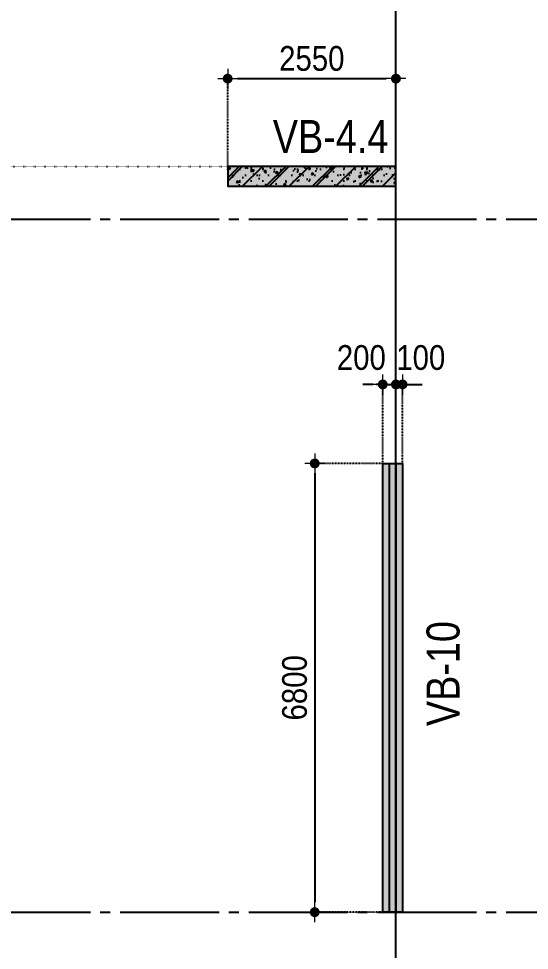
# Model space of a CAD drawing. Header units: millimetres. Extents: x -3973692 to -2843767, y 592734 to 838475.
# Drawn here: x -2866913 to -2859173, y 683253 to 697371 of the extents above; entities that cross this region are included whole.
import ezdxf
from ezdxf.enums import TextEntityAlignment as Align

# ---------------------------------------------------------------- set-up
doc = ezdxf.new("R2010")
doc.units = ezdxf.units.MM
doc.header["$MEASUREMENT"] = 0
doc.header["$PDMODE"] = 3
doc.header["$PDSIZE"] = -20
for name, pattern in [('CHG_XX_Luoi truc-Block B$0$MB_Luoi truc-150-TWB$0$Center101', [13, 10, -1, 1, -1]), ('DIVIDE2', [15.87499999999999, 6.349999999999998, -3.174999999999998, 0, -3.174999999999998, 0, -3.174999999999998]), ('DOT2', [0.125, 0, -0.125]), ('HIDDEN5', [2.8375, 1.25, -1.5875])]:
    doc.linetypes.add(name, pattern=pattern)
doc.layers.get('0').update_dxf_attribs({"lineweight": 9})
doc.layers.get('Defpoints').update_dxf_attribs({"color": 10, "lineweight": 0})
for name, color, linetype, lineweight in [("'S_General_Dim_1", 1, 'Continuous', 18), ("'S_General_Divide_3 Intermediate", 3, 'DIVIDE2', 40), ('CHG_XX_Cot_Block B-T8-15$0$DBAO', 3, 'Continuous', 13), ('TEXT', 7, 'Continuous', 15)]:
    doc.layers.add(name, color=color, linetype=linetype, lineweight=lineweight)
for name, color, linetype in [('CHG_XX_Cot_Block B-T8-15$0$mb_cot tang 14-17 twb$0$Concrete Hatch', 218, 'Continuous'), ('CHG_XX_Cot_Block B-T8-15$0$mb_cot tang 14-17 twb$0$Concrete Line', 6, 'Continuous'), ('CHG_XX_Cot_Block B-T8-15$0$mb_cot tang 14-17 twb$0$Concrete Solid', 216, 'Continuous'), ('CHG_XX_Luoi truc-Block B$0$MB_Luoi truc-150-TWB$0$Grid', 34, 'Continuous'), ('CHG_XX_Luoi truc-Block B$0$MB_Luoi truc-150-TWB$0$Grid Line', 251, 'CHG_XX_Luoi truc-Block B$0$MB_Luoi truc-150-TWB$0$Center101'), ('dim', 1, 'Continuous')]:
    doc.layers.add(name, color=color, linetype=linetype)
doc.styles.add('arial', font='arial.ttf', dxfattribs={"width": 0.85})
doc.styles.add('CHG_XX_Luoi truc-Block B$0$MB_Luoi truc-150-TWB$0$Grid A-F$0$VNI-HelveCB', font='')
doc.styles.add('TTP-HelCon', font='')
doc.styles.get('CHG_XX_Luoi truc-Block B$0$MB_Luoi truc-150-TWB$0$Grid A-F$0$VNI-HelveCB').set_extended_font_data('VNI-Helve-Condense', bold=True)
doc.styles.get('TTP-HelCon').set_extended_font_data('VNI-Helve-Condense')
doc.dimstyles.new('150', dxfattribs={"dimscale": 150, "dimtxt": 2.5, "dimasz": 1, "dimexe": 0, "dimexo": 0, "dimgap": 0.75, "dimtad": 1, "dimdec": 0, "dimzin": 9, "dimdsep": 46, "dimtxsty": 'arial', "dimblk1": 'DIMDOT', "dimblk2": 'DIMDOT', "dimsah": 1, "dimcen": 2, "dimdle": 3, "dimclre": 8, "dimclrt": 2, "dimadec": 0, "dimazin": 0, "dimtfac": 1, "dimtdec": 0, "dimtix": 1, "dimtmove": 2, "dimatfit": 3, "dimldrblk": 'DIMPIJL', "dimfxl": 1, "dimtvp": 1.8, "dimtolj": 1, "dimtzin": 0, "dimarcsym": 0})

# ---------------------------------------------------------------- blocks, each defined once
blk = doc.blocks.new('*U3043')
at = {"layer": 'CHG_XX_Luoi truc-Block B$0$MB_Luoi truc-150-TWB$0$Grid Line'}
blk.add_line((0, 0), (0, 189), dxfattribs=at)
at = {"layer": 'CHG_XX_Luoi truc-Block B$0$MB_Luoi truc-150-TWB$0$Grid', "lineweight": -2, "style": 'CHG_XX_Luoi truc-Block B$0$MB_Luoi truc-150-TWB$0$Grid A-F$0$VNI-HelveCB'}
for tag, p in [('GRIDSUB', (0, 198)), ('GRID', (0, -9))]:
    blk.add_attdef(tag, text='', height=5, dxfattribs=at).set_placement(p, align=Align.MIDDLE)
blk = doc.blocks.new('CHG_XX_Luoi truc-Block B', base_point=(8026088.360705459, 1047448.634998515))
at = {"layer": 'CHG_XX_Luoi truc-Block B$0$MB_Luoi truc-150-TWB$0$Grid Line'}
blk.add_line((8036538.360705458, 1046158.106275256), (8036538.360705458, 1128272.580775458), dxfattribs=at)
at = {"layer": 'CHG_XX_Luoi truc-Block B$0$MB_Luoi truc-150-TWB$0$Grid', "xscale": -150, "yscale": 150, "zscale": 150, "rotation": 270}
for p in [(8022608.235654154, 1057948.634998515), (8022608.235654154, 1047448.634998515)]:
    blk.add_blockref('*U3043', p, dxfattribs=at)
blk = doc.blocks.new('*U3183')
at = {"layer": 'CHG_XX_Cot_Block B-T8-15$0$mb_cot tang 14-17 twb$0$Concrete Hatch'}
h = blk.add_hatch(dxfattribs=at)
h.set_pattern_fill('CONCRETE', color=256, scale=50, style=0, pattern_type=2)
h.set_pattern_definition([(45, (1000, -249.9999999996507), (-176.7766952966369, 176.7766952966369), []), (45, (1000, -199.9999999996507), (-353.5533905932737, 353.5533905932738), []), (49.99999999999999, (1000, -249.9999999996507), (358.6300913003767, -31.37606749129755), [37.5, -412.5]), (355, (1000, -249.9999999996507), (-69.3756668065, 376.0960668500059), [30, -330]), (100.4514, (1029.88584, -252.6146699996507), (289.2546908570108, 344.7197710304768), [31.870095, -350.571056]), (46.18420000000001, (1000, -149.9999999996507), (533.6205243128222, -82.75950716450905), [56.25, -618.75]), (96.6356, (1044.4683725, -156.8966534996507), (467.3313527743517, 487.0589354502209), [47.805144, -525.8565]), (351.1842, (1000, -149.9999999996507), (467.3309725668136, 487.0593004626623), [45, -495]), (21, (1050, -174.9999999996507), (298.4535260592309, -201.3094453326694), [37.5, -412.5]), (326.0000000000001, (1050, -174.9999999996507), (121.6576659607909, 362.5750225234265), [30, -330]), (71.4514, (1074.8711165, -191.7758029996507), (420.111314290745, 161.2652483549762), [31.870095, -350.571056]), (37.50000000000001, (1000, -249.9999999996507), (6.079927658645334, 166.4469269156558), [0, -326, 0, -335, 0, -331.25]), (7.499999999999999, (1000, -249.9999999996507), (131.5347687210743, 197.2058559411801), [0, -191, 0, -318.5, 0, -126.25]), (327.5, (888.5, -249.9999999996507), (266.9112180862045, -11.2774358671899), [0, -125, 0, -390, 0, -517.5]), (317.5, (838.5, -249.9999999996507), (291.5930846711931, 50.05249116615882), [0, -162.5, 0, -259, 0, -367.5]), (0, (1175, -74.9999999996507), (0, 875), [87.5, -787.5]), (0, (1437.5, 100.0000000003493), (0, 875), [87.5, -787.5]), (0, (1262.5, 450.0000000003493), (0, 875), [87.5, -350, 87.5, -350]), (90, (1175, -74.9999999996507), (-875, 5.35782974626967e-14), [87.5, -787.5]), (90, (1262.5, 450.0000000003493), (-875, 5.35782974626967e-14), [87.5, -787.5]), (90, (1525, 100.0000000003493), (-875, 5.35782974626967e-14), [87.5, -787.5]), (90, (1700, 362.5000000003493), (-875, 5.35782974626967e-14), [87.5, -787.5]), (135, (1262.5, -74.9999999996507), (-875.016357447105, 8.881784197001252e-14), [123.76, -1113.7]), (135, (1350, 450.0000000003493), (-875.016357447105, 8.881784197001252e-14), [123.76, -1113.7]), (45, (1437.5, 100.0000000003493), (8.881784197001252e-14, 875.016357447105), [123.76, -247.485, 123.76, -742.455]), (0, (825, -249.9999999996507), (87.5, 87.5), [-175, 0])])
h.paths.add_polyline_path([(-750, 50), (-750, -249.9999999996507), (1800, -249.9999999996508), (1800, 50)])
at = {"layer": 'CHG_XX_Cot_Block B-T8-15$0$mb_cot tang 14-17 twb$0$Concrete Solid'}
blk.add_hatch(color=256, dxfattribs=at).paths.add_polyline_path([(-750, 50), (-750, -249.9999999996507), (1800, -249.9999999996508), (1800, 50)])
at = {"layer": 'CHG_XX_Cot_Block B-T8-15$0$mb_cot tang 14-17 twb$0$Concrete Line'}
blk.add_lwpolyline([(-750, 50), (-750, -249.9999999996507), (1800, -249.9999999996508), (1800, 50)], close=True, dxfattribs=at)
blk = doc.blocks.new('*U3184')
at = {"layer": 'CHG_XX_Cot_Block B-T8-15$0$mb_cot tang 14-17 twb$0$Concrete Hatch'}
h = blk.add_hatch(dxfattribs=at)
h.set_pattern_fill('CONCRETE', color=256, scale=50, style=0, pattern_type=2)
h.set_pattern_definition([(45, (5250, 50.00000000000014), (-176.7766952966369, 176.7766952966369), []), (45, (5250, 100.0000000000001), (-353.5533905932737, 353.5533905932738), []), (49.99999999999999, (5250, 50.00000000000014), (358.6300913003767, -31.37606749129755), [37.5, -412.5]), (355, (5250, 50.00000000000014), (-69.3756668065, 376.0960668500059), [30, -330]), (100.4514, (5279.88584, 47.38533000000015), (289.2546908570108, 344.7197710304768), [31.870095, -350.571056]), (46.18420000000001, (5250, 150.0000000000001), (533.6205243128222, -82.75950716450905), [56.25, -618.75]), (96.6356, (5294.4683725, 143.1033465000001), (467.3313527743517, 487.0589354502209), [47.805144, -525.8565]), (351.1842, (5250, 150.0000000000001), (467.3309725668136, 487.0593004626623), [45, -495]), (21, (5300, 125.0000000000001), (298.4535260592309, -201.3094453326694), [37.5, -412.5]), (326.0000000000001, (5300, 125.0000000000001), (121.6576659607909, 362.5750225234265), [30, -330]), (71.4514, (5324.8711165, 108.2241970000001), (420.111314290745, 161.2652483549762), [31.870095, -350.571056]), (37.50000000000001, (5250, 50.00000000000014), (6.079927658645334, 166.4469269156558), [0, -326, 0, -335, 0, -331.25]), (7.499999999999999, (5250, 50.00000000000014), (131.5347687210743, 197.2058559411801), [0, -191, 0, -318.5, 0, -126.25]), (327.5, (5138.5, 50.00000000000014), (266.9112180862045, -11.2774358671899), [0, -125, 0, -390, 0, -517.5]), (317.5, (5088.5, 50.00000000000014), (291.5930846711931, 50.05249116615882), [0, -162.5, 0, -259, 0, -367.5]), (0, (5425, 225.0000000000001), (0, 875), [87.5, -787.5]), (0, (5687.5, 400.0000000000001), (0, 875), [87.5, -787.5]), (0, (5512.5, 750.0000000000001), (0, 875), [87.5, -350, 87.5, -350]), (90, (5425, 225.0000000000001), (-875, 5.35782974626967e-14), [87.5, -787.5]), (90, (5512.5, 750.0000000000001), (-875, 5.35782974626967e-14), [87.5, -787.5]), (90, (5775, 400.0000000000001), (-875, 5.35782974626967e-14), [87.5, -787.5]), (90, (5950, 662.5000000000001), (-875, 5.35782974626967e-14), [87.5, -787.5]), (135, (5512.5, 225.0000000000001), (-875.016357447105, 8.881784197001252e-14), [123.76, -1113.7]), (135, (5600, 750.0000000000001), (-875.016357447105, 8.881784197001252e-14), [123.76, -1113.7]), (45, (5687.5, 400.0000000000001), (8.881784197001252e-14, 875.016357447105), [123.76, -247.485, 123.76, -742.455]), (0, (5075, 50.00000000000014), (87.5, 87.5), [-175, 0])])
h.paths.add_polyline_path([(-750, 150), (-750, -49.99999999999986), (6050, -49.99999999999997), (6050, 150)])
at = {"layer": 'CHG_XX_Cot_Block B-T8-15$0$mb_cot tang 14-17 twb$0$Concrete Solid'}
blk.add_hatch(color=256, dxfattribs=at).paths.add_polyline_path([(-750, 150), (-750, -49.99999999999986), (6050, -49.99999999999997), (6050, 150)])
at = {"layer": 'CHG_XX_Cot_Block B-T8-15$0$mb_cot tang 14-17 twb$0$Concrete Line'}
blk.add_lwpolyline([(-750, 150), (-750, -49.99999999999986), (6050, -49.99999999999997), (6050, 150)], close=True, dxfattribs=at)
blk = doc.blocks.new('CHG_XX_Cot_Block B-T8-15', base_point=(8026088.360705459, 1047448.634998515))
at = {"layer": 'CHG_XX_Cot_Block B-T8-15$0$DBAO'}
blk.add_blockref('CHG_XX_Luoi truc-Block B', (8026088.360705459, 1047448.634998515), dxfattribs=at)
at = {"layer": 'CHG_XX_Cot_Block B-T8-15$0$mb_cot tang 14-17 twb$0$Concrete Line', "rotation": 180}
blk.add_blockref('*U3183', (8035788.360705458, 1058498.634983152), dxfattribs=at)
at = {"layer": 'CHG_XX_Cot_Block B-T8-15$0$mb_cot tang 14-17 twb$0$Concrete Line', "xscale": -1, "rotation": 270}
for p in [(8036388.360705457, 1048198.634983152), (8036488.360705458, 1048198.634983152)]:
    blk.add_blockref('*U3184', p, dxfattribs=at)
blk = doc.blocks.new('b')
at = {"layer": 'TEXT', "color": 3, "style": 'TTP-HelCon'}
blk.add_text('VB-4.4', height=500, dxfattribs=at).set_placement((-14115.84111466724, -66896.63589465618))
blk.add_text('VB-10', height=500, rotation=90, dxfattribs=at).set_placement((-11286.40719802398, -75580.35934654437))
blk = doc.blocks.new('DIMDOT')
for p, q in [((0, -1), (0, 1)), ((1, 0), (-1, 0))]:
    blk.add_line(p, q)
at = {"const_width": 0.5}
blk.add_lwpolyline([(-0.25, 0, 1), (0.25, 0, 1)], format="xyb", close=True, dxfattribs=at)
blk = doc.blocks.new('*D1133')
at = {"layer": "'S_General_Dim_1", "color": 8, "linetype": 'HIDDEN5', "lineweight": -2, "transparency": 16777216}
for p, q in [((-2863745.198556934, 695081.0114495863), (-2863745.198556934, 696461.2819390866)), ((-2861195.198556934, 695081.0114495863), (-2861195.198556934, 696461.2819390866))]:
    blk.add_line(p, q, dxfattribs=at)
at = {"layer": "'S_General_Dim_1", "color": 0, "lineweight": -2, "transparency": 16777216}
blk.add_line((-2863595.198556934, 696461.2819390866), (-2861345.198556934, 696461.2819390866), dxfattribs=at)
at = {"layer": 'Defpoints', "color": 0, "transparency": 16777216}
for p in [(-2861195.198556934, 696461.2819390866), (-2863745.198556934, 695081.0114495863), (-2861195.198556934, 695081.0114495863)]:
    blk.add_point(p, dxfattribs=at)
at = {"layer": "'S_General_Dim_1", "color": 0, "lineweight": -2, "transparency": 16777216, "xscale": 150, "yscale": 150, "zscale": 150, "rotation": 180}
blk.add_blockref('DIMDOT', (-2863745.198556934, 696461.2819390866), dxfattribs=at)
at = {"layer": "'S_General_Dim_1", "color": 0, "lineweight": -2, "transparency": 16777216, "xscale": 150, "yscale": 150, "zscale": 150}
blk.add_blockref('DIMDOT', (-2861195.198556934, 696461.2819390866), dxfattribs=at)
at = {"layer": "'S_General_Dim_1", "color": 2, "transparency": 16777216, "insert": (-2862470.198556934, 696765.2468094822), "char_height": 375, "attachment_point": 5, "style": 'arial'}
blk.add_mtext('\\A1;2550', dxfattribs=at)
blk = doc.blocks.new('DIMPIJL')
at = {"linetype": 'ByBlock'}
blk.add_solid([(-2.5, 0.4166666666666686), (-2.5, -0.4166666666666686), (0, 0)], dxfattribs=at)
blk = doc.blocks.new('*D1134')
at = {"layer": "'S_General_Dim_1", "color": 8, "linetype": 'HIDDEN5', "lineweight": -2, "transparency": 16777216}
for p, q in [((-2861395.198556935, 690631.0114495864), (-2862426.050856226, 690631.0114495864)), ((-2861395.198556935, 683831.0114495863), (-2862426.050856226, 683831.0114495863))]:
    blk.add_line(p, q, dxfattribs=at)
at = {"layer": "'S_General_Dim_1", "color": 0, "lineweight": -2, "transparency": 16777216}
blk.add_line((-2862426.050856226, 690481.0114495864), (-2862426.050856226, 683981.0114495863), dxfattribs=at)
at = {"layer": 'Defpoints', "color": 0, "transparency": 16777216}
for p in [(-2861395.198556935, 690631.0114495864), (-2862426.050856226, 683831.0114495863), (-2861395.198556935, 683831.0114495863)]:
    blk.add_point(p, dxfattribs=at)
at = {"layer": "'S_General_Dim_1", "color": 0, "lineweight": -2, "transparency": 16777216, "xscale": 150, "yscale": 150, "zscale": 150}
for p, rotation in [((-2862426.050856226, 690631.0114495864), 90), ((-2862426.050856226, 683831.0114495863), 270)]:
    blk.add_blockref('DIMDOT', p, dxfattribs=dict(at, rotation=rotation))
at = {"layer": "'S_General_Dim_1", "color": 2, "transparency": 16777216, "insert": (-2862730.015726621, 687231.0114495871), "char_height": 375, "attachment_point": 5, "rotation": 90, "style": 'arial'}
blk.add_mtext('\\A1;6800', dxfattribs=at)
blk = doc.blocks.new('*D1135')
at = {"layer": "'S_General_Dim_1", "color": 0, "lineweight": -2, "transparency": 16777216}
for p, q in [((-2861545.198556934, 691828.0356424953), (-2861695.198556934, 691828.0356424953)), ((-2861395.198556934, 691828.0356424953), (-2861195.198556935, 691828.0356424953)), ((-2861045.198556935, 691828.0356424953), (-2860895.198556935, 691828.0356424953))]:
    blk.add_line(p, q, dxfattribs=at)
at = {"layer": "'S_General_Dim_1", "color": 8, "linetype": 'HIDDEN5', "lineweight": -2, "transparency": 16777216}
for p, q in [((-2861395.198556934, 690631.0114495861), (-2861395.198556934, 691828.0356424953)), ((-2861195.198556935, 690631.0114495861), (-2861195.198556935, 691828.0356424953))]:
    blk.add_line(p, q, dxfattribs=at)
at = {"layer": 'Defpoints', "color": 0, "transparency": 16777216}
for p in [(-2861195.198556935, 691828.0356424953), (-2861395.198556934, 690631.0114495861), (-2861195.198556935, 690631.0114495861)]:
    blk.add_point(p, dxfattribs=at)
at = {"layer": "'S_General_Dim_1", "color": 0, "lineweight": -2, "transparency": 16777216, "xscale": 150, "yscale": 150, "zscale": 150}
blk.add_blockref('DIMDOT', (-2861395.198556934, 691828.0356424953), dxfattribs=at)
at = {"layer": "'S_General_Dim_1", "color": 0, "lineweight": -2, "transparency": 16777216, "xscale": 150, "yscale": 150, "zscale": 150, "rotation": 180}
blk.add_blockref('DIMDOT', (-2861195.198556935, 691828.0356424953), dxfattribs=at)
at = {"layer": "'S_General_Dim_1", "color": 2, "transparency": 16777216, "insert": (-2861719.695585455, 692233.3221363561), "char_height": 375, "attachment_point": 5, "style": 'arial'}
blk.add_mtext('\\A1;200', dxfattribs=at)
blk = doc.blocks.new('*D1025')
at = {"layer": "'S_General_Dim_1", "color": 0, "lineweight": -2, "transparency": 16777216}
for p, q in [((-2861345.198556935, 691828.0356424953), (-2861495.198556935, 691828.0356424953)), ((-2861195.198556935, 691828.0356424953), (-2861095.198563454, 691828.0356424953)), ((-2860945.198563454, 691828.0356424953), (-2860795.198563454, 691828.0356424953))]:
    blk.add_line(p, q, dxfattribs=at)
at = {"layer": "'S_General_Dim_1", "color": 8, "linetype": 'HIDDEN5', "lineweight": -2, "transparency": 16777216}
for p, q in [((-2861195.198556935, 690631.0114495861), (-2861195.198556935, 691828.0356424953)), ((-2861095.198563454, 690631.0114495864), (-2861095.198563454, 691828.0356424953))]:
    blk.add_line(p, q, dxfattribs=at)
at = {"layer": 'Defpoints', "color": 0, "transparency": 16777216}
for p in [(-2861095.198563454, 691828.0356424953), (-2861195.198556935, 690631.0114495861), (-2861095.198563454, 690631.0114495864)]:
    blk.add_point(p, dxfattribs=at)
at = {"layer": "'S_General_Dim_1", "color": 0, "lineweight": -2, "transparency": 16777216, "xscale": 150, "yscale": 150, "zscale": 150}
blk.add_blockref('DIMDOT', (-2861195.198556935, 691828.0356424953), dxfattribs=at)
at = {"layer": "'S_General_Dim_1", "color": 0, "lineweight": -2, "transparency": 16777216, "xscale": 150, "yscale": 150, "zscale": 150, "rotation": 180}
blk.add_blockref('DIMDOT', (-2861095.198563454, 691828.0356424953), dxfattribs=at)
at = {"layer": "'S_General_Dim_1", "color": 2, "transparency": 16777216, "insert": (-2860818.597704452, 692233.3221363561), "char_height": 375, "attachment_point": 5, "style": 'arial'}
blk.add_mtext('\\A1;100', dxfattribs=at)

msp = doc.modelspace()

# ---------------------------------------------------------------- linework, layer by layer
at = {"layer": 'dim', "linetype": 'DOT2', "ltscale": 10}
msp.add_line((-2868045.198556934, 695131.0114495865), (-2863745.198556934, 695131.0114495865), dxfattribs=at)

# ---------------------------------------------------------------- block references
at = {"layer": "'S_General_Divide_3 Intermediate"}
msp.add_blockref('CHG_XX_Cot_Block B-T8-15', (-2871645.198556934, 683831.0114495861), dxfattribs=at)
at = {"layer": 'dim'}
msp.add_blockref('b', (-2848945.198556815, 762231.011449586), dxfattribs=at)

# ---------------------------------------------------------------- dimensions: what is measured, and where the dimension line sits
at = {"layer": "'S_General_Dim_1"}
dim = msp.add_linear_dim(base=(-2861195.198556934, 696461.2819390866), p1=(-2863745.198556934, 695081.0114495863), p2=(-2861195.198556934, 695081.0114495863), dimstyle='150', dxfattribs=at)
dim.commit()
dim.dimension.update_dxf_attribs({"geometry": '*D1133', "text_midpoint": (-2862470.198556934, 696765.2468094822)})
for base, p1, p2, picture, middle in [((-2861195.198556935, 691828.0356424953), (-2861395.198556934, 690631.0114495861), (-2861195.198556935, 690631.0114495861), '*D1135', (-2861719.695585455, 692233.3221363561)), ((-2861095.198563454, 691828.0356424953), (-2861195.198556935, 690631.0114495861), (-2861095.198563454, 690631.0114495864), '*D1025', (-2860818.597704452, 692233.3221363561))]:
    dim = msp.add_linear_dim(base=base, p1=p1, p2=p2, dimstyle='150', dxfattribs=at)
    dim.commit()
    dim.dimension.update_dxf_attribs({"geometry": picture, "text_midpoint": middle, "dimtype": 160})
dim = msp.add_linear_dim(base=(-2862426.050856226, 683831.0114495863), p1=(-2861395.198556934, 690631.0114495861), p2=(-2861395.198556934, 683831.011449586), angle=90, dimstyle='150', dxfattribs=at)
dim.commit()
dim.dimension.update_dxf_attribs({"geometry": '*D1134', "text_midpoint": (-2862730.015726621, 687231.0114495871)})

doc.saveas('drawing.dxf')
